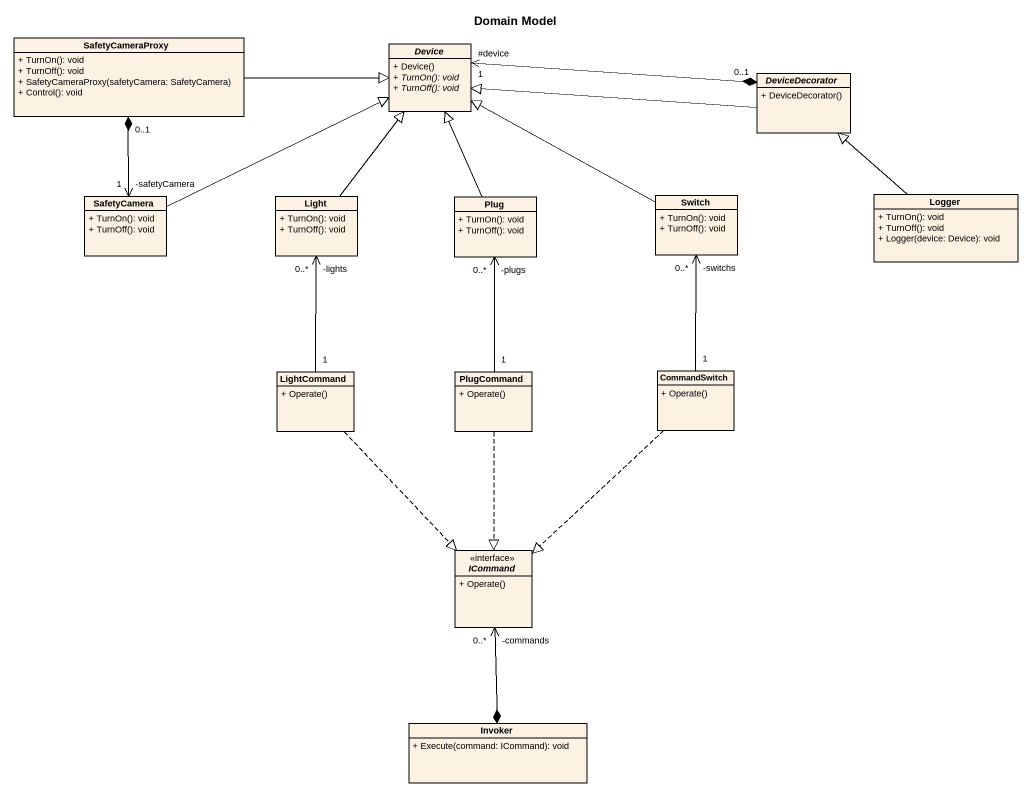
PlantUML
@startuml
title Domain Model
hide circle
hide empty members
skinparam classAttributeIconSize 0
class SafetyCameraProxy {
  + TurnOn(): void
  + TurnOff(): void
  + SafetyCameraProxy(safetyCamera: SafetyCamera)
  + Control(): void
}
abstract class Device {
  + Device()
  {abstract} + TurnOn(): void
  {abstract} + TurnOff(): void
}
abstract class DeviceDecorator {
  + DeviceDecorator()
}
class SafetyCamera {
  + TurnOn(): void
  + TurnOff(): void
}
class Light {
  + TurnOn(): void
  + TurnOff(): void
}
class Plug {
  + TurnOn(): void
  + TurnOff(): void
}
class Switch {
  + TurnOn(): void
  + TurnOff(): void
}
class Logger {
  + TurnOn(): void
  + TurnOff(): void
  + Logger(device: Device): void
}
class LightCommand {
  + Operate()
}
class PlugCommand {
  + Operate()
}
class CommandSwitch {
  + Operate()
}
interface ICommand <<interface>> {
  + Operate()
}
class Invoker {
  + Execute(command: ICommand): void
}
SafetyCameraProxy -right-|> Device
Device "#device\n1" <-right-* "0..1" DeviceDecorator
DeviceDecorator -left-|> Device
SafetyCamera "-safetyCamera\n1" <-up-* "0..1" SafetyCameraProxy
SafetyCamera -right-|> Device
Light -up-|> Device
Plug -up-|> Device
Switch -left-|> Device
Logger -up-|> DeviceDecorator
LightCommand "1" -up-> "-lights\n0..*" Light
LightCommand ..|> ICommand
PlugCommand "1" -up-> "-plugs\n0..*" Plug
PlugCommand ..|> ICommand
CommandSwitch "1" -up-> "-switchs\n0..*" Switch
CommandSwitch ..|> ICommand
ICommand "-commands\n0..*" <--* Invoker
@enduml
